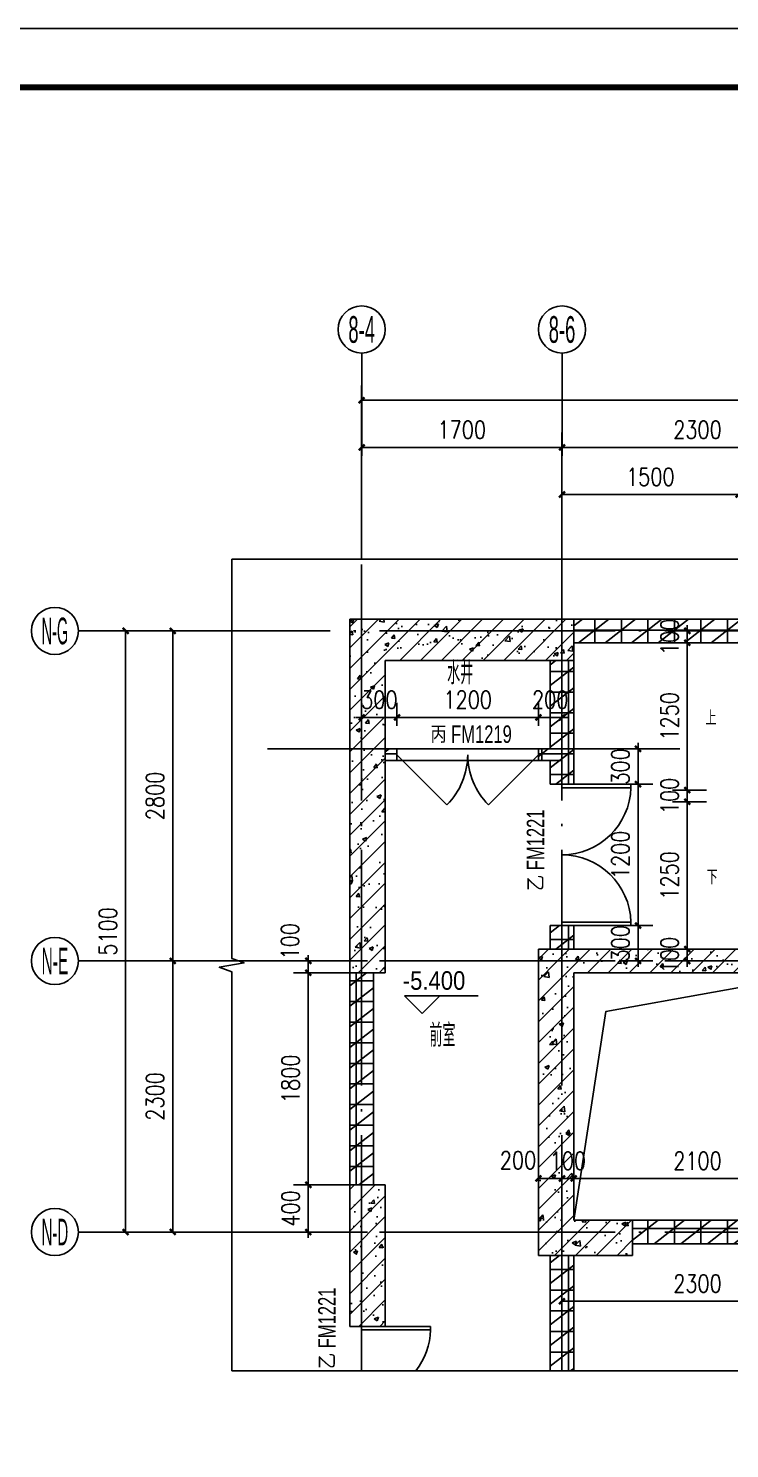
# Model space of a CAD drawing. Extents: x 718358 to 1668613, y -348838 to -159582.
# Drawn here: x 767818 to 773769, y -245643 to -233594 of the extents above; entities that cross this region are included whole.
import ezdxf
from ezdxf.enums import TextEntityAlignment as Align

# ---------------------------------------------------------------- set-up
doc = ezdxf.new("R2010")
doc.units = 0
doc.header["$LTSCALE"] = 1000
doc.linetypes.add('DASH', pattern=[0.35, 0.25, -0.1])
doc.linetypes.add('DOTE', pattern=[2.42, 2, -0.2, 0.02, -0.2])
for name, color, linetype in [('停车位', 5, 'Continuous'), ('建-可见线', 7, 'Continuous'), ('建-图框', 4, 'Continuous'), ('建-墙体', 2, 'Continuous'), ('建-尺寸', 73, 'Continuous'), ('建-影线', 8, 'Continuous'), ('建-房间名', 7, 'Continuous'), ('建-柱子', 6, 'Continuous'), ('建-标高', 3, 'Continuous'), ('建-符号', 3, 'Continuous'), ('建-符号说明', 7, 'Continuous'), ('建-轴标', 3, 'Continuous'), ('建-轴网', 14, 'DOTE'), ('建-门', 4, 'Continuous'), ('建-门窗-编号', 7, 'Continuous')]:
    doc.layers.add(name, color=color, linetype=linetype)
doc.styles.add('_TCH_AXIS', font='gt宽度调整.shx', dxfattribs={"bigfont": 'gt国标汉字.shx'})
doc.styles.add('_TCH_DIM', font='gt单线西文.shx', dxfattribs={"width": 0.8, "bigfont": 'gt单线中文.shx'})
doc.styles.add('_TCH_WINDOW', font='gt单线西文.shx', dxfattribs={"height": 3.5, "bigfont": 'gt单线中文.shx'})
doc.styles.add('DIM_FONT', font='SIMPLEX.shx', dxfattribs={"width": 0.8, "bigfont": 'GBCBIG.shx'})
doc.dimstyles.new('DIMN50', dxfattribs={"dimscale": 0.5, "dimtxt": 300, "dimasz": 100, "dimexe": 250, "dimexo": 300, "dimgap": 150, "dimtad": 1, "dimdec": 0, "dimzin": 0, "dimdsep": 46, "dimtxsty": 'DIM_FONT', "dimblk": 'ARCHTICK', "dimcen": 0.09, "dimdle": 1, "dimclrt": 7, "dimazin": 2, "dimtfac": 1, "dimtdec": 0, "dimtix": 1, "dimtmove": 2, "dimatfit": 3, "dimldrblk": 'ARCHTICK', "dimfxl": 1, "dimtolj": 1, "dimtzin": 0, "dimarcsym": 0})
pattern_1 = [(0, (0, 0), (0, 175), []), (37.875, (200, 0), (-84.807639, 109.038328), []), (90, (200, 0), (-225, 1e-14), [])]
pattern_2 = [(45, (0, 0), (-88.388348, 88.388348), []), (50, (0, 0), (358.63009, -31.37607), [37.5, -412.5]), (355, (0, 0), (-69.37567, 376.09607), [30, -330]), (100.4514, (29.9, -2.6), (289.25469, 344.71977), [31.8701, -350.57106]), (46.1842, (0, 100), (533.62052, -82.7595), [56.25, -618.75]), (96.6356, (44.47, 93.1), (467.33135, 487.05894), [47.80514, -525.8565]), (351.1842, (0, 100), (467.33097, 487.0593), [45, -495]), (21, (50, 75), (298.45353, -201.30945), [37.5, -412.5]), (326, (50, 75), (121.65767, 362.57502), [30, -330]), (71.4514, (74.87, 58.22), (420.11131, 161.26525), [31.8701, -350.57106]), (37.5, (0, 0), (6.079928, 166.446927), [0, -326, 0, -335, 0, -331.25]), (7.5, (0, 0), (131.53477, 197.205856), [0, -191, 0, -318.5, 0, -126.25]), (327.5, (-111.5, 0), (266.911218, -11.277436), [0, -125, 0, -390, 0, -517.5]), (317.5, (-161.5, 0), (291.593085, 50.05249), [0, -162.5, 0, -259, 0, -367.5])]

# ---------------------------------------------------------------- blocks, each defined once
blk = doc.blocks.new('_ArchTick')
at = {"color": 0, "linetype": 'ByBlock', "const_width": 0.4}
blk.add_lwpolyline([(-0.5, -0.5), (0.5, 0.5)], dxfattribs=at)
blk = doc.blocks.new('*D3006')
at = {"layer": 'Defpoints', "color": 0, "transparency": 16777216}
for p in [(770946, -239440), (770646, -239661), (770946, -239661)]:
    blk.add_point(p, dxfattribs=at)
at = {"layer": '建-尺寸', "color": 0, "lineweight": -2, "transparency": 16777216}
for p, q in [((770646, -239511), (770646, -239315)), ((770946, -239511), (770946, -239315)), ((770646, -239440), (770596, -239440)), ((770646, -239440), (770946, -239440)), ((770946, -239440), (770996, -239440))]:
    blk.add_line(p, q, dxfattribs=at)
at = {"layer": '建-尺寸', "color": 0, "lineweight": -2, "transparency": 16777216, "xscale": 50, "yscale": 50, "zscale": 50}
blk.add_blockref('_ArchTick', (770646, -239440), dxfattribs=at)
at = {"layer": '建-尺寸', "color": 0, "lineweight": -2, "transparency": 16777216, "xscale": 50, "yscale": 50, "zscale": 50, "rotation": 180}
blk.add_blockref('_ArchTick', (770946, -239440), dxfattribs=at)
at = {"layer": '建-尺寸', "color": 7, "transparency": 16777216, "insert": (770796, -239290), "char_height": 150, "attachment_point": 5, "style": 'DIM_FONT'}
blk.add_mtext('\\A1;300', dxfattribs=at)
blk = doc.blocks.new('*D3007')
at = {"layer": 'Defpoints', "color": 0, "transparency": 16777216}
for p in [(772146, -239440), (770946, -239661), (772146, -239661)]:
    blk.add_point(p, dxfattribs=at)
at = {"layer": '建-尺寸', "color": 0, "lineweight": -2, "transparency": 16777216}
for p, q in [((770946, -239511), (770946, -239315)), ((772146, -239511), (772146, -239315)), ((770945, -239440), (772146, -239440))]:
    blk.add_line(p, q, dxfattribs=at)
at = {"layer": '建-尺寸', "color": 0, "lineweight": -2, "transparency": 16777216, "xscale": 50, "yscale": 50, "zscale": 50, "rotation": 180}
blk.add_blockref('_ArchTick', (770946, -239440), dxfattribs=at)
at = {"layer": '建-尺寸', "color": 0, "lineweight": -2, "transparency": 16777216, "xscale": 50, "yscale": 50, "zscale": 50}
blk.add_blockref('_ArchTick', (772146, -239440), dxfattribs=at)
at = {"layer": '建-尺寸', "color": 7, "transparency": 16777216, "insert": (771546, -239290), "char_height": 150, "attachment_point": 5, "style": 'DIM_FONT'}
blk.add_mtext('\\A1;1200', dxfattribs=at)
blk = doc.blocks.new('*D3008')
at = {"layer": 'Defpoints', "color": 0, "transparency": 16777216}
for p in [(772346, -239440), (772146, -239661), (772346, -239661)]:
    blk.add_point(p, dxfattribs=at)
at = {"layer": '建-尺寸', "color": 0, "lineweight": -2, "transparency": 16777216}
for p, q in [((772146, -239511), (772146, -239315)), ((772346, -239511), (772346, -239315)), ((772146, -239440), (772096, -239440)), ((772146, -239440), (772346, -239440)), ((772346, -239440), (772396, -239440))]:
    blk.add_line(p, q, dxfattribs=at)
at = {"layer": '建-尺寸', "color": 0, "lineweight": -2, "transparency": 16777216, "xscale": 50, "yscale": 50, "zscale": 50}
blk.add_blockref('_ArchTick', (772146, -239440), dxfattribs=at)
at = {"layer": '建-尺寸', "color": 0, "lineweight": -2, "transparency": 16777216, "xscale": 50, "yscale": 50, "zscale": 50, "rotation": 180}
blk.add_blockref('_ArchTick', (772346, -239440), dxfattribs=at)
at = {"layer": '建-尺寸', "color": 7, "transparency": 16777216, "insert": (772246, -239290), "char_height": 150, "attachment_point": 5, "style": 'DIM_FONT'}
blk.add_mtext('\\A1;200', dxfattribs=at)
blk = doc.blocks.new('*D3009')
at = {"layer": 'Defpoints', "color": 0, "transparency": 16777216}
for p in [(773409, -238706), (773723, -238706), (773723, -238806)]:
    blk.add_point(p, dxfattribs=at)
at = {"layer": '建-尺寸', "color": 0, "lineweight": -2, "transparency": 16777216}
for p, q in [((773409, -238706), (773409, -238656)), ((773573, -238706), (773284, -238706)), ((773573, -238806), (773284, -238806)), ((773409, -238806), (773409, -238706)), ((773409, -238806), (773409, -238856))]:
    blk.add_line(p, q, dxfattribs=at)
at = {"layer": '建-尺寸', "color": 0, "lineweight": -2, "transparency": 16777216, "xscale": 50, "yscale": 50, "zscale": 50}
for p, rotation in [((773409, -238706), 270), ((773409, -238806), 90)]:
    blk.add_blockref('_ArchTick', p, dxfattribs=dict(at, rotation=rotation))
at = {"layer": '建-尺寸', "color": 7, "transparency": 16777216, "insert": (773259, -238756), "char_height": 150, "attachment_point": 5, "rotation": 90, "style": 'DIM_FONT'}
blk.add_mtext('\\A1;100', dxfattribs=at)
blk = doc.blocks.new('*D3010')
at = {"layer": 'Defpoints', "color": 0, "transparency": 16777216}
for p in [(773409, -238806), (773723, -238806), (773723, -240056)]:
    blk.add_point(p, dxfattribs=at)
at = {"layer": '建-尺寸', "color": 0, "lineweight": -2, "transparency": 16777216}
for p, q in [((773573, -238806), (773284, -238806)), ((773409, -240057), (773409, -238806)), ((773573, -240056), (773284, -240056))]:
    blk.add_line(p, q, dxfattribs=at)
at = {"layer": '建-尺寸', "color": 0, "lineweight": -2, "transparency": 16777216, "xscale": 50, "yscale": 50, "zscale": 50}
for p, rotation in [((773409, -238806), 90), ((773409, -240056), 270)]:
    blk.add_blockref('_ArchTick', p, dxfattribs=dict(at, rotation=rotation))
at = {"layer": '建-尺寸', "color": 7, "transparency": 16777216, "insert": (773259, -239431), "char_height": 150, "attachment_point": 5, "rotation": 90, "style": 'DIM_FONT'}
blk.add_mtext('\\A1;1250', dxfattribs=at)
blk = doc.blocks.new('*D3011')
at = {"layer": 'Defpoints', "color": 0, "transparency": 16777216}
for p in [(773409, -240056), (773723, -240056), (773723, -240156)]:
    blk.add_point(p, dxfattribs=at)
at = {"layer": '建-尺寸', "color": 0, "lineweight": -2, "transparency": 16777216}
for p, q in [((773409, -240056), (773409, -240006)), ((773573, -240056), (773284, -240056)), ((773409, -240156), (773409, -240056)), ((773573, -240156), (773284, -240156)), ((773409, -240156), (773409, -240206))]:
    blk.add_line(p, q, dxfattribs=at)
at = {"layer": '建-尺寸', "color": 0, "lineweight": -2, "transparency": 16777216, "xscale": 50, "yscale": 50, "zscale": 50}
for p, rotation in [((773409, -240056), 270), ((773409, -240156), 90)]:
    blk.add_blockref('_ArchTick', p, dxfattribs=dict(at, rotation=rotation))
at = {"layer": '建-尺寸', "color": 7, "transparency": 16777216, "insert": (773259, -240106), "char_height": 150, "attachment_point": 5, "rotation": 90, "style": 'DIM_FONT'}
blk.add_mtext('\\A1;100', dxfattribs=at)
blk = doc.blocks.new('*D3012')
at = {"layer": 'Defpoints', "color": 0, "transparency": 16777216}
for p in [(773409, -240156), (773723, -240156), (773723, -241406)]:
    blk.add_point(p, dxfattribs=at)
at = {"layer": '建-尺寸', "color": 0, "lineweight": -2, "transparency": 16777216}
for p, q in [((773573, -240156), (773284, -240156)), ((773409, -241407), (773409, -240156)), ((773573, -241406), (773284, -241406))]:
    blk.add_line(p, q, dxfattribs=at)
at = {"layer": '建-尺寸', "color": 0, "lineweight": -2, "transparency": 16777216, "xscale": 50, "yscale": 50, "zscale": 50}
for p, rotation in [((773409, -240156), 90), ((773409, -241406), 270)]:
    blk.add_blockref('_ArchTick', p, dxfattribs=dict(at, rotation=rotation))
at = {"layer": '建-尺寸', "color": 7, "transparency": 16777216, "insert": (773259, -240781), "char_height": 150, "attachment_point": 5, "rotation": 90, "style": 'DIM_FONT'}
blk.add_mtext('\\A1;1250', dxfattribs=at)
blk = doc.blocks.new('*D3013')
at = {"layer": 'Defpoints', "color": 0, "transparency": 16777216}
for p in [(773409, -241406), (773723, -241406), (773723, -241506)]:
    blk.add_point(p, dxfattribs=at)
at = {"layer": '建-尺寸', "color": 0, "lineweight": -2, "transparency": 16777216}
for p, q in [((773573, -241406), (773284, -241406)), ((773409, -241406), (773409, -241356)), ((773409, -241506), (773409, -241406)), ((773573, -241506), (773284, -241506)), ((773409, -241506), (773409, -241556))]:
    blk.add_line(p, q, dxfattribs=at)
at = {"layer": '建-尺寸', "color": 0, "lineweight": -2, "transparency": 16777216, "xscale": 50, "yscale": 50, "zscale": 50}
for p, rotation in [((773409, -241406), 270), ((773409, -241506), 90)]:
    blk.add_blockref('_ArchTick', p, dxfattribs=dict(at, rotation=rotation))
at = {"layer": '建-尺寸', "color": 7, "transparency": 16777216, "insert": (773259, -241456), "char_height": 150, "attachment_point": 5, "rotation": 90, "style": 'DIM_FONT'}
blk.add_mtext('\\A1;100', dxfattribs=at)
blk = doc.blocks.new('*D3014')
at = {"layer": 'Defpoints', "color": 0, "transparency": 16777216}
for p in [(772683, -241206), (772992, -241206), (772683, -241506)]:
    blk.add_point(p, dxfattribs=at)
at = {"layer": '建-尺寸', "color": 0, "lineweight": -2, "transparency": 16777216}
for p, q in [((772833, -241206), (773117, -241206)), ((772992, -241206), (772992, -241156)), ((772992, -241506), (772992, -241206)), ((772833, -241506), (773117, -241506)), ((772992, -241506), (772992, -241556))]:
    blk.add_line(p, q, dxfattribs=at)
at = {"layer": '建-尺寸', "color": 0, "lineweight": -2, "transparency": 16777216, "xscale": 50, "yscale": 50, "zscale": 50}
for p, rotation in [((772992, -241206), 270), ((772992, -241506), 90)]:
    blk.add_blockref('_ArchTick', p, dxfattribs=dict(at, rotation=rotation))
at = {"layer": '建-尺寸', "color": 7, "transparency": 16777216, "insert": (772842, -241356), "char_height": 150, "attachment_point": 5, "rotation": 90, "style": 'DIM_FONT'}
blk.add_mtext('\\A1;300', dxfattribs=at)
blk = doc.blocks.new('*D3015')
at = {"layer": 'Defpoints', "color": 0, "transparency": 16777216}
for p in [(772683, -240006), (772992, -240006), (772683, -241206)]:
    blk.add_point(p, dxfattribs=at)
at = {"layer": '建-尺寸', "color": 0, "lineweight": -2, "transparency": 16777216}
for p, q in [((772833, -240006), (773117, -240006)), ((772992, -241207), (772992, -240006)), ((772833, -241206), (773117, -241206))]:
    blk.add_line(p, q, dxfattribs=at)
at = {"layer": '建-尺寸', "color": 0, "lineweight": -2, "transparency": 16777216, "xscale": 50, "yscale": 50, "zscale": 50}
for p, rotation in [((772992, -240006), 90), ((772992, -241206), 270)]:
    blk.add_blockref('_ArchTick', p, dxfattribs=dict(at, rotation=rotation))
at = {"layer": '建-尺寸', "color": 7, "transparency": 16777216, "insert": (772842, -240606), "char_height": 150, "attachment_point": 5, "rotation": 90, "style": 'DIM_FONT'}
blk.add_mtext('\\A1;1200', dxfattribs=at)
blk = doc.blocks.new('*D3016')
at = {"layer": 'Defpoints', "color": 0, "transparency": 16777216}
for p in [(772683, -239706), (772992, -239706), (772683, -240006)]:
    blk.add_point(p, dxfattribs=at)
at = {"layer": '建-尺寸', "color": 0, "lineweight": -2, "transparency": 16777216}
for p, q in [((772992, -239706), (772992, -239656)), ((772833, -239706), (773117, -239706)), ((772992, -240006), (772992, -239706)), ((772833, -240006), (773117, -240006)), ((772992, -240006), (772992, -240056))]:
    blk.add_line(p, q, dxfattribs=at)
at = {"layer": '建-尺寸', "color": 0, "lineweight": -2, "transparency": 16777216, "xscale": 50, "yscale": 50, "zscale": 50}
for p, rotation in [((772992, -239706), 270), ((772992, -240006), 90)]:
    blk.add_blockref('_ArchTick', p, dxfattribs=dict(at, rotation=rotation))
at = {"layer": '建-尺寸', "color": 7, "transparency": 16777216, "insert": (772842, -239856), "char_height": 150, "attachment_point": 5, "rotation": 90, "style": 'DIM_FONT'}
blk.add_mtext('\\A1;300', dxfattribs=at)
blk = doc.blocks.new('*D3032')
at = {"layer": 'Defpoints', "color": 0, "transparency": 16777216}
for p in [(772146, -243075), (772346, -243075), (772346, -243352)]:
    blk.add_point(p, dxfattribs=at)
at = {"layer": '建-尺寸', "color": 0, "lineweight": -2, "transparency": 16777216}
for p, q in [((772146, -243225), (772146, -243477)), ((772346, -243225), (772346, -243477)), ((772145, -243352), (772346, -243352))]:
    blk.add_line(p, q, dxfattribs=at)
at = {"layer": '建-尺寸', "color": 0, "lineweight": -2, "transparency": 16777216, "xscale": 50, "yscale": 50, "zscale": 50, "rotation": 180}
blk.add_blockref('_ArchTick', (772146, -243352), dxfattribs=at)
at = {"layer": '建-尺寸', "color": 0, "lineweight": -2, "transparency": 16777216, "xscale": 50, "yscale": 50, "zscale": 50}
blk.add_blockref('_ArchTick', (772346, -243352), dxfattribs=at)
at = {"layer": '建-尺寸', "color": 7, "transparency": 16777216, "insert": (771973, -243197), "char_height": 150, "attachment_point": 5, "style": 'DIM_FONT'}
blk.add_mtext('\\A1;200', dxfattribs=at)
blk = doc.blocks.new('*D3033')
at = {"layer": 'Defpoints', "color": 0, "transparency": 16777216}
for p in [(772346, -243075), (772446, -243075), (772446, -243352)]:
    blk.add_point(p, dxfattribs=at)
at = {"layer": '建-尺寸', "color": 0, "lineweight": -2, "transparency": 16777216}
for p, q in [((772346, -243225), (772346, -243477)), ((772446, -243225), (772446, -243477)), ((772346, -243352), (772296, -243352)), ((772346, -243352), (772446, -243352)), ((772446, -243352), (772496, -243352))]:
    blk.add_line(p, q, dxfattribs=at)
at = {"layer": '建-尺寸', "color": 0, "lineweight": -2, "transparency": 16777216, "xscale": 50, "yscale": 50, "zscale": 50}
blk.add_blockref('_ArchTick', (772346, -243352), dxfattribs=at)
at = {"layer": '建-尺寸', "color": 0, "lineweight": -2, "transparency": 16777216, "xscale": 50, "yscale": 50, "zscale": 50, "rotation": 180}
blk.add_blockref('_ArchTick', (772446, -243352), dxfattribs=at)
at = {"layer": '建-尺寸', "color": 7, "transparency": 16777216, "insert": (772396, -243202), "char_height": 150, "attachment_point": 5, "style": 'DIM_FONT'}
blk.add_mtext('\\A1;100', dxfattribs=at)
blk = doc.blocks.new('*D3034')
at = {"layer": 'Defpoints', "color": 0, "transparency": 16777216}
for p in [(772446, -243075), (774546, -243075), (774546, -243352)]:
    blk.add_point(p, dxfattribs=at)
at = {"layer": '建-尺寸', "color": 0, "lineweight": -2, "transparency": 16777216}
for p, q in [((772446, -243225), (772446, -243477)), ((774546, -243225), (774546, -243477)), ((772445, -243352), (774546, -243352))]:
    blk.add_line(p, q, dxfattribs=at)
at = {"layer": '建-尺寸', "color": 0, "lineweight": -2, "transparency": 16777216, "xscale": 50, "yscale": 50, "zscale": 50, "rotation": 180}
blk.add_blockref('_ArchTick', (772446, -243352), dxfattribs=at)
at = {"layer": '建-尺寸', "color": 0, "lineweight": -2, "transparency": 16777216, "xscale": 50, "yscale": 50, "zscale": 50}
blk.add_blockref('_ArchTick', (774546, -243352), dxfattribs=at)
at = {"layer": '建-尺寸', "color": 7, "transparency": 16777216, "insert": (773496, -243202), "char_height": 150, "attachment_point": 5, "style": 'DIM_FONT'}
blk.add_mtext('\\A1;2100', dxfattribs=at)
blk = doc.blocks.new('*D3045')
at = {"layer": 'Defpoints', "color": 0, "transparency": 16777216}
for p in [(772346, -243981), (774646, -243981), (774646, -244394)]:
    blk.add_point(p, dxfattribs=at)
at = {"layer": '建-尺寸', "color": 0, "lineweight": -2, "transparency": 16777216}
for p, q in [((772346, -244131), (772346, -244519)), ((774646, -244131), (774646, -244519)), ((772345, -244394), (774646, -244394))]:
    blk.add_line(p, q, dxfattribs=at)
at = {"layer": '建-尺寸', "color": 0, "lineweight": -2, "transparency": 16777216, "xscale": 50, "yscale": 50, "zscale": 50, "rotation": 180}
blk.add_blockref('_ArchTick', (772346, -244394), dxfattribs=at)
at = {"layer": '建-尺寸', "color": 0, "lineweight": -2, "transparency": 16777216, "xscale": 50, "yscale": 50, "zscale": 50}
blk.add_blockref('_ArchTick', (774646, -244394), dxfattribs=at)
at = {"layer": '建-尺寸', "color": 7, "transparency": 16777216, "insert": (773496, -244244), "char_height": 150, "attachment_point": 5, "style": 'DIM_FONT'}
blk.add_mtext('\\A1;2300', dxfattribs=at)
blk = doc.blocks.new('*D3046')
at = {"layer": 'Defpoints', "color": 0, "transparency": 16777216}
for p in [(770193, -243406), (770846, -243406), (770846, -243806)]:
    blk.add_point(p, dxfattribs=at)
at = {"layer": '建-尺寸', "color": 0, "lineweight": -2, "transparency": 16777216}
for p, q in [((770193, -243406), (770193, -243356)), ((770696, -243406), (770068, -243406)), ((770193, -243806), (770193, -243406)), ((770696, -243806), (770068, -243806)), ((770193, -243806), (770193, -243856))]:
    blk.add_line(p, q, dxfattribs=at)
at = {"layer": '建-尺寸', "color": 0, "lineweight": -2, "transparency": 16777216, "xscale": 50, "yscale": 50, "zscale": 50}
for p, rotation in [((770193, -243406), 270), ((770193, -243806), 90)]:
    blk.add_blockref('_ArchTick', p, dxfattribs=dict(at, rotation=rotation))
at = {"layer": '建-尺寸', "color": 7, "transparency": 16777216, "insert": (770043, -243606), "char_height": 150, "attachment_point": 5, "rotation": 90, "style": 'DIM_FONT'}
blk.add_mtext('\\A1;400', dxfattribs=at)
blk = doc.blocks.new('*D3047')
at = {"layer": 'Defpoints', "color": 0, "transparency": 16777216}
for p in [(770193, -241606), (770846, -241606), (770846, -243406)]:
    blk.add_point(p, dxfattribs=at)
at = {"layer": '建-尺寸', "color": 0, "lineweight": -2, "transparency": 16777216}
for p, q in [((770696, -241606), (770068, -241606)), ((770193, -243407), (770193, -241606)), ((770696, -243406), (770068, -243406))]:
    blk.add_line(p, q, dxfattribs=at)
at = {"layer": '建-尺寸', "color": 0, "lineweight": -2, "transparency": 16777216, "xscale": 50, "yscale": 50, "zscale": 50}
for p, rotation in [((770193, -241606), 90), ((770193, -243406), 270)]:
    blk.add_blockref('_ArchTick', p, dxfattribs=dict(at, rotation=rotation))
at = {"layer": '建-尺寸', "color": 7, "transparency": 16777216, "insert": (770043, -242506), "char_height": 150, "attachment_point": 5, "rotation": 90, "style": 'DIM_FONT'}
blk.add_mtext('\\A1;1800', dxfattribs=at)
blk = doc.blocks.new('*D3048')
at = {"layer": 'Defpoints', "color": 0, "transparency": 16777216}
for p in [(770193, -241506), (770846, -241506), (770846, -241606)]:
    blk.add_point(p, dxfattribs=at)
at = {"layer": '建-尺寸', "color": 0, "lineweight": -2, "transparency": 16777216}
for p, q in [((770193, -241506), (770193, -241456)), ((770696, -241506), (770068, -241506)), ((770193, -241606), (770193, -241506)), ((770696, -241606), (770068, -241606)), ((770193, -241606), (770193, -241656))]:
    blk.add_line(p, q, dxfattribs=at)
at = {"layer": '建-尺寸', "color": 0, "lineweight": -2, "transparency": 16777216, "xscale": 50, "yscale": 50, "zscale": 50}
for p, rotation in [((770193, -241506), 270), ((770193, -241606), 90)]:
    blk.add_blockref('_ArchTick', p, dxfattribs=dict(at, rotation=rotation))
at = {"layer": '建-尺寸', "color": 7, "transparency": 16777216, "insert": (770038, -241340), "char_height": 150, "attachment_point": 5, "rotation": 90, "style": 'DIM_FONT'}
blk.add_mtext('\\A1;100', dxfattribs=at)
blk = doc.blocks.new('*D3256')
at = {"layer": 'Defpoints', "color": 0, "transparency": 16777216}
for p in [(769043, -241506), (769543, -241506), (769543, -243806)]:
    blk.add_point(p, dxfattribs=at)
at = {"layer": '建-尺寸', "color": 0, "lineweight": -2, "transparency": 16777216}
for p, q in [((769393, -241506), (768918, -241506)), ((769043, -243807), (769043, -241506)), ((769393, -243806), (768918, -243806))]:
    blk.add_line(p, q, dxfattribs=at)
at = {"layer": '建-尺寸', "color": 0, "lineweight": -2, "transparency": 16777216, "xscale": 50, "yscale": 50, "zscale": 50}
for p, rotation in [((769043, -241506), 90), ((769043, -243806), 270)]:
    blk.add_blockref('_ArchTick', p, dxfattribs=dict(at, rotation=rotation))
at = {"layer": '建-尺寸', "color": 7, "transparency": 16777216, "insert": (768893, -242656), "char_height": 150, "attachment_point": 5, "rotation": 90, "style": 'DIM_FONT'}
blk.add_mtext('\\A1;2300', dxfattribs=at)
blk = doc.blocks.new('*D3257')
at = {"layer": 'Defpoints', "color": 0, "transparency": 16777216}
for p in [(769043, -238706), (769543, -238706), (769543, -241506)]:
    blk.add_point(p, dxfattribs=at)
at = {"layer": '建-尺寸', "color": 0, "lineweight": -2, "transparency": 16777216}
for p, q in [((769393, -238706), (768918, -238706)), ((769043, -241507), (769043, -238706)), ((769393, -241506), (768918, -241506))]:
    blk.add_line(p, q, dxfattribs=at)
at = {"layer": '建-尺寸', "color": 0, "lineweight": -2, "transparency": 16777216, "xscale": 50, "yscale": 50, "zscale": 50}
for p, rotation in [((769043, -238706), 90), ((769043, -241506), 270)]:
    blk.add_blockref('_ArchTick', p, dxfattribs=dict(at, rotation=rotation))
at = {"layer": '建-尺寸', "color": 7, "transparency": 16777216, "insert": (768893, -240106), "char_height": 150, "attachment_point": 5, "rotation": 90, "style": 'DIM_FONT'}
blk.add_mtext('\\A1;2800', dxfattribs=at)
blk = doc.blocks.new('*D3258')
at = {"layer": 'Defpoints', "color": 0, "transparency": 16777216}
for p in [(768643, -238706), (769243, -238706), (769243, -243806)]:
    blk.add_point(p, dxfattribs=at)
at = {"layer": '建-尺寸', "color": 0, "lineweight": -2, "transparency": 16777216}
for p, q in [((769093, -238706), (768518, -238706)), ((768643, -243807), (768643, -238706)), ((769093, -243806), (768518, -243806))]:
    blk.add_line(p, q, dxfattribs=at)
at = {"layer": '建-尺寸', "color": 0, "lineweight": -2, "transparency": 16777216, "xscale": 50, "yscale": 50, "zscale": 50}
for p, rotation in [((768643, -238706), 90), ((768643, -243806), 270)]:
    blk.add_blockref('_ArchTick', p, dxfattribs=dict(at, rotation=rotation))
at = {"layer": '建-尺寸', "color": 7, "transparency": 16777216, "insert": (768493, -241256), "char_height": 150, "attachment_point": 5, "rotation": 90, "style": 'DIM_FONT'}
blk.add_mtext('\\A1;5100', dxfattribs=at)
blk = doc.blocks.new('*D3259')
at = {"layer": 'Defpoints', "color": 0, "transparency": 16777216}
for p in [(781546, -236749), (770646, -237920), (781546, -237920)]:
    blk.add_point(p, dxfattribs=at)
at = {"layer": '建-尺寸', "color": 0, "lineweight": -2, "transparency": 16777216}
for p, q in [((770646, -237770), (770646, -236624)), ((781546, -237770), (781546, -236624)), ((770645, -236749), (781547, -236749))]:
    blk.add_line(p, q, dxfattribs=at)
at = {"layer": '建-尺寸', "color": 0, "lineweight": -2, "transparency": 16777216, "xscale": 50, "yscale": 50, "zscale": 50, "rotation": 180}
blk.add_blockref('_ArchTick', (770646, -236749), dxfattribs=at)
at = {"layer": '建-尺寸', "color": 0, "lineweight": -2, "transparency": 16777216, "xscale": 50, "yscale": 50, "zscale": 50}
blk.add_blockref('_ArchTick', (781546, -236749), dxfattribs=at)
at = {"layer": '建-尺寸', "color": 7, "transparency": 16777216, "insert": (776096, -236599), "char_height": 150, "attachment_point": 5, "style": 'DIM_FONT'}
blk.add_mtext('\\A1;10900', dxfattribs=at)
blk = doc.blocks.new('*D3264')
at = {"layer": 'Defpoints', "color": 0, "transparency": 16777216}
for p in [(773846, -237549), (772346, -238099), (773846, -238099)]:
    blk.add_point(p, dxfattribs=at)
at = {"layer": '建-尺寸', "color": 0, "lineweight": -2, "transparency": 16777216}
for p, q in [((772346, -237949), (772346, -237424)), ((773846, -237949), (773846, -237424)), ((772345, -237549), (773846, -237549))]:
    blk.add_line(p, q, dxfattribs=at)
at = {"layer": '建-尺寸', "color": 0, "lineweight": -2, "transparency": 16777216, "xscale": 50, "yscale": 50, "zscale": 50, "rotation": 180}
blk.add_blockref('_ArchTick', (772346, -237549), dxfattribs=at)
at = {"layer": '建-尺寸', "color": 0, "lineweight": -2, "transparency": 16777216, "xscale": 50, "yscale": 50, "zscale": 50}
blk.add_blockref('_ArchTick', (773846, -237549), dxfattribs=at)
at = {"layer": '建-尺寸', "color": 7, "transparency": 16777216, "insert": (773096, -237399), "char_height": 150, "attachment_point": 5, "style": 'DIM_FONT'}
blk.add_mtext('\\A1;1500', dxfattribs=at)
blk = doc.blocks.new('*D3268')
at = {"layer": 'Defpoints', "color": 0, "transparency": 16777216}
for p in [(774646, -237149), (772346, -238099), (774646, -238099)]:
    blk.add_point(p, dxfattribs=at)
at = {"layer": '建-尺寸', "color": 0, "lineweight": -2, "transparency": 16777216}
for p, q in [((772346, -237949), (772346, -237024)), ((774646, -237949), (774646, -237024)), ((772345, -237149), (774647, -237149))]:
    blk.add_line(p, q, dxfattribs=at)
at = {"layer": '建-尺寸', "color": 0, "lineweight": -2, "transparency": 16777216, "xscale": 50, "yscale": 50, "zscale": 50, "rotation": 180}
blk.add_blockref('_ArchTick', (772346, -237149), dxfattribs=at)
at = {"layer": '建-尺寸', "color": 0, "lineweight": -2, "transparency": 16777216, "xscale": 50, "yscale": 50, "zscale": 50}
blk.add_blockref('_ArchTick', (774646, -237149), dxfattribs=at)
at = {"layer": '建-尺寸', "color": 7, "transparency": 16777216, "insert": (773496, -236999), "char_height": 150, "attachment_point": 5, "style": 'DIM_FONT'}
blk.add_mtext('\\A1;2300', dxfattribs=at)
blk = doc.blocks.new('*D3269')
at = {"layer": 'Defpoints', "color": 0, "transparency": 16777216}
for p in [(772346, -237149), (770646, -238099), (772346, -238099)]:
    blk.add_point(p, dxfattribs=at)
at = {"layer": '建-尺寸', "color": 0, "lineweight": -2, "transparency": 16777216}
for p, q in [((770646, -237949), (770646, -237024)), ((772346, -237949), (772346, -237024)), ((770645, -237149), (772346, -237149))]:
    blk.add_line(p, q, dxfattribs=at)
at = {"layer": '建-尺寸', "color": 0, "lineweight": -2, "transparency": 16777216, "xscale": 50, "yscale": 50, "zscale": 50, "rotation": 180}
blk.add_blockref('_ArchTick', (770646, -237149), dxfattribs=at)
at = {"layer": '建-尺寸', "color": 0, "lineweight": -2, "transparency": 16777216, "xscale": 50, "yscale": 50, "zscale": 50}
blk.add_blockref('_ArchTick', (772346, -237149), dxfattribs=at)
at = {"layer": '建-尺寸', "color": 7, "transparency": 16777216, "insert": (771496, -236999), "char_height": 150, "attachment_point": 5, "style": 'DIM_FONT'}
blk.add_mtext('\\A1;1700', dxfattribs=at)

msp = doc.modelspace()

# ---------------------------------------------------------------- hatches: boundary and pattern name
at = {"layer": '建-影线'}
h = msp.add_hatch(dxfattribs=at)
h.set_pattern_fill('钢筋混凝土', color=256, scale=50, style=0)
h.set_pattern_definition(pattern_2)
h.paths.add_polyline_path([(772445.9, -238606.3), (770545.9, -238606.3), (770545.9, -241606.3), (770845.9, -241606.3), (770845.9, -238956.3), (772445.9, -238956.3)])
h = msp.add_hatch(dxfattribs=at)
h.set_pattern_fill('空心砖', color=256, scale=50, style=0)
h.set_pattern_definition(pattern_1)
h.paths.add_polyline_path([(772445.9, -238606.3), (772445.9, -238806.3), (779145.9, -238806.3), (779145.9, -238606.3)])
h = msp.add_hatch(dxfattribs=at)
h.set_pattern_fill('空心砖', color=256, scale=50, style=0)
h.set_pattern_definition(pattern_1)
h.paths.add_polyline_path([(772445.9, -238956.3), (772245.9, -238956.3), (772245.9, -239706.5), (772345.9, -239739.9), (772445.9, -239706.5)])
h = msp.add_hatch(dxfattribs=at)
h.set_pattern_fill('空心砖', color=256, scale=50, style=0)
h.set_pattern_definition(pattern_1)
h.paths.add_polyline_path([(770845.9, -239806.5), (770945.9, -239806.5), (770945.9, -239706.5), (770845.9, -239706.5)])
h = msp.add_hatch(dxfattribs=at)
h.set_pattern_fill('空心砖', color=256, scale=50, style=0)
h.set_pattern_definition(pattern_1)
h.paths.add_polyline_path([(772245.9, -239706.5), (772145.9, -239706.5), (772145.9, -239806.5), (772345.9, -239806.5), (772345.9, -239739.9)])
h = msp.add_hatch(dxfattribs=at)
h.set_pattern_fill('空心砖', color=256, scale=50, style=0)
h.set_pattern_definition(pattern_1)
h.paths.add_polyline_path([(772245.9, -239806.5), (772245.9, -240006.3), (772445.9, -240006.3), (772445.9, -239706.5), (772320.9, -239756.5)])
h = msp.add_hatch(dxfattribs=at)
h.set_pattern_fill('空心砖', color=256, scale=50, style=0)
h.set_pattern_definition(pattern_1)
h.paths.add_polyline_path([(772445.9, -241406.5), (772445.9, -241206.3), (772245.9, -241206.3), (772245.9, -241406.5)])
h = msp.add_hatch(dxfattribs=at)
h.set_pattern_fill('钢筋混凝土', color=256, scale=50, style=0)
h.set_pattern_definition(pattern_2)
h.paths.add_polyline_path([(772145.9, -244006.5), (772445.9, -243706.5), (772445.9, -241606.5), (772145.9, -241406.5)])
h = msp.add_hatch(dxfattribs=at)
h.set_pattern_fill('钢筋混凝土', color=256, scale=50, style=0)
h.set_pattern_definition(pattern_2)
h.paths.add_polyline_path([(772145.9, -241406.5), (772445.9, -241606.5), (774545.9, -241606.5), (774646, -241539.9), (774646.2, -241406.5)])
h = msp.add_hatch(dxfattribs=at)
h.set_pattern_fill('空心砖', color=256, scale=50, style=0)
h.set_pattern_definition(pattern_1)
h.paths.add_polyline_path([(770745.9, -241606.3), (770545.9, -241606.3), (770545.9, -243406.3), (770745.9, -243406.3)])
h = msp.add_hatch(dxfattribs=at)
h.set_pattern_fill('钢筋混凝土', color=256, scale=50, style=0)
h.set_pattern_definition(pattern_2)
h.paths.add_polyline_path([(770845.9, -243406.3), (770545.9, -243406.3), (770545.9, -244606.3), (770845.9, -244606.3)])
h = msp.add_hatch(dxfattribs=at)
h.set_pattern_fill('钢筋混凝土', color=256, scale=50, style=0)
h.set_pattern_definition(pattern_2)
h.paths.add_polyline_path([(772945.9, -243706.5), (772445.9, -243706.5), (772145.9, -244006.5), (772945.9, -244006.5)])
h = msp.add_hatch(dxfattribs=at)
h.set_pattern_fill('空心砖', color=256, scale=50, style=0)
h.set_pattern_definition(pattern_1)
h.paths.add_polyline_path([(774045.9, -243906.5), (774045.9, -243706.5), (772945.9, -243706.5), (772945.9, -243906.5)])
h = msp.add_hatch(dxfattribs=at)
h.set_pattern_fill('空心砖', color=256, scale=50, style=0)
h.set_pattern_definition(pattern_1)
h.paths.add_polyline_path([(772445.9, -244983.7), (772445.9, -244006.5), (772245.9, -244006.5), (772245.9, -244983.7)])

# ---------------------------------------------------------------- linework, layer by layer
at = {"layer": '停车位', "linetype": 'DASH'}
msp.add_lwpolyline([(772345.6, -238506.3), (772345.6, -238098.8)], dxfattribs=at)
at = {"layer": '建-可见线'}
msp.add_lwpolyline([(769543, -241506.3), (770545.9, -241506.3)], dxfattribs=at)
at = {"layer": '建-图框'}
msp.add_lwpolyline([(749908.1, -263294.4), (802458.1, -263294.4), (802458.1, -233594.4), (749908.1, -233594.4)], close=True, dxfattribs=at)
at = {"layer": '建-图框', "const_width": 50}
msp.add_lwpolyline([(751158.1, -262794.4), (801958.1, -262794.4), (801958.1, -234094.4), (751158.1, -234094.4)], close=True, dxfattribs=at)
at = {"layer": '建-墙体'}
for p, q in [((772445.9, -238606.3), (779145.9, -238606.3)), ((772445.9, -238806.3), (779145.9, -238806.3)), ((772245.9, -238956.3), (772245.9, -239706.5)), ((772445.9, -238956.3), (772445.9, -239706.5)), ((770945.9, -239706.5), (770845.9, -239706.5)), ((770945.9, -239806.5), (770945.9, -239706.5)), ((772245.9, -239706.5), (772145.9, -239706.5)), ((772145.9, -239706.5), (772145.9, -239806.5)), ((772445.9, -240006.3), (772445.9, -239706.5)), ((770845.9, -239806.5), (770945.9, -239806.5)), ((772145.9, -239806.5), (772345.9, -239806.5)), ((772245.9, -239806.5), (772245.9, -240006.3)), ((772245.9, -240006.3), (772445.9, -240006.3)), ((772445.9, -241206.3), (772245.9, -241206.3)), ((772245.9, -241206.3), (772245.9, -241406.5)), ((772445.9, -241406.5), (772445.9, -241206.3)), ((772245.9, -241406.5), (772445.9, -241406.5)), ((770545.9, -241606.3), (770545.9, -243406.3)), ((770745.9, -241606.3), (770745.9, -243406.3)), ((774045.9, -243706.5), (772945.9, -243706.5)), ((774045.9, -243906.5), (772945.9, -243906.5)), ((772245.9, -244006.5), (772245.9, -244983.7)), ((772445.9, -244006.5), (772245.9, -244006.5)), ((772445.9, -244006.5), (772445.9, -244983.7))]:
    msp.add_line(p, q, dxfattribs=at)
at = {"layer": '建-影线'}
msp.add_lwpolyline([(772445.9, -243706.5), (772719.6, -241933.7), (774545.9, -241606.5)], dxfattribs=at)
at = {"layer": '建-柱子'}
for p, q in [((772445.9, -238606.3), (770545.9, -238606.3)), ((770545.9, -238606.3), (770545.9, -241606.3)), ((772445.9, -238956.3), (772445.9, -238606.3)), ((770845.9, -241606.3), (770845.9, -238956.3)), ((770845.9, -238956.3), (772445.9, -238956.3)), ((772145.9, -244006.5), (772145.9, -241406.5)), ((772145.9, -241406.5), (774646.2, -241406.5)), ((770545.9, -241606.3), (770845.9, -241606.3)), ((772445.9, -243706.5), (772445.9, -241606.5)), ((772445.9, -241606.5), (774545.9, -241606.5)), ((770845.9, -243406.3), (770545.9, -243406.3)), ((770545.9, -243406.3), (770545.9, -244606.3)), ((770845.9, -244606.3), (770845.9, -243406.3)), ((772945.9, -243706.5), (772445.9, -243706.5)), ((772945.9, -244006.5), (772945.9, -243706.5)), ((772945.9, -244006.5), (772145.9, -244006.5)), ((770545.9, -244606.3), (770845.9, -244606.3))]:
    msp.add_line(p, q, dxfattribs=at)
at = {"layer": '建-标高'}
for p, q in [((771160.8, -241953.3), (771010.8, -241803.3)), ((771010.8, -241803.3), (771634.1, -241803.3)), ((771160.8, -241953.3), (771310.8, -241803.3))]:
    msp.add_line(p, q, dxfattribs=at)
at = {"layer": '建-符号'}
for points in [[(782478.1, -238098.8), (776066.8, -238098.8), (776028.5, -238203.8), (775991.5, -237993.8), (775954.3, -238098.8), (769543, -238098.8)], [(769543, -238098.8), (769543, -241485), (769648, -241523.2), (769438, -241560.2), (769543, -241597.5), (769543, -244983.7)], [(769543, -244983.7), (775954.3, -244983.7), (775992.5, -244878.7), (776029.5, -245088.7), (776066.8, -244983.7), (782478.1, -244983.7)]]:
    msp.add_lwpolyline(points, dxfattribs=at)
for points in [[(773715.9, -239431.2, 0, 0, 0), (775515.9, -239431.2, 40, 0, 0), (775665.9, -239431.2, 0, 0, 0)], [(773715.9, -240781.2, 0, 0, 0), (775515.9, -240781.2, 40, 0, 0), (775665.9, -240781.2, 0, 0, 0)]]:
    msp.add_lwpolyline(points, format="xyseb", dxfattribs=at)
at = {"layer": '建-轴标'}
for p, q in [((770645.9, -238098.8), (770646.4, -236348.6)), ((772345.9, -238098.8), (772346.4, -236348.6)), ((769543, -238706.3), (768243, -238706.3)), ((769543, -241506.3), (768243, -241506.3)), ((769543, -243806.3), (768243, -243806.3))]:
    msp.add_line(p, q, dxfattribs=at)
for centre in [(770646.4, -236148.6), (772346.4, -236148.6), (768043, -238706.3), (768043, -241506.3), (768043, -243806.3)]:
    msp.add_circle(centre, 200, dxfattribs=at)
at = {"layer": '建-轴网'}
for p, q in [((770645.9, -244983.7), (770645.9, -238098.8)), ((772345.9, -244983.7), (772345.9, -238098.8)), ((782478.1, -238706.3), (769543, -238706.3)), ((773345.9, -239706.5), (769845.9, -239706.5)), ((782478.1, -241506.3), (769543, -241506.3)), ((782478.1, -243806.3), (769543, -243806.3))]:
    msp.add_line(p, q, dxfattribs=at)
at = {"layer": '建-门'}
for p, q in [((770945.9, -239706.5), (772145.9, -239706.5)), ((770945.9, -239756.5), (771370.2, -240180.8)), ((772145.9, -239756.5), (771721.7, -240180.8)), ((770945.9, -239806.5), (772145.9, -239806.5)), ((772345.9, -240006.3), (772930.9, -240006.3)), ((772345.9, -240006.3), (772345.9, -240036.3)), ((772930.9, -240036.3), (772930.9, -240006.3)), ((772345.9, -240036.3), (772930.9, -240036.3)), ((772345.9, -241176.3), (772930.9, -241176.3)), ((772345.9, -241206.3), (772345.9, -241176.3)), ((772345.9, -241206.3), (772930.9, -241206.3)), ((772930.9, -241176.3), (772930.9, -241206.3)), ((770645.9, -244606.3), (771230.9, -244606.3)), ((770645.9, -244606.3), (770645.9, -244636.3)), ((770645.9, -244636.3), (771230.9, -244636.3)), ((771230.9, -244636.3), (771230.9, -244606.3))]:
    msp.add_line(p, q, dxfattribs=at)
for centre, radius, start, end in [((770945.9, -239756.5), 600, 315, 0), ((772145.9, -239756.5), 600, 180, 225), ((772345.9, -240021.3), 585, 270, 358.53072), ((772345.9, -241191.3), 585, 1.46928, 90), ((770645.9, -244621.3), 585, 321.72692, 358.53072)]:
    msp.add_arc(centre, radius, start, end, dxfattribs=at)

# ---------------------------------------------------------------- texts
at = {"layer": '建-房间名', "style": 'DIM_FONT', "width": 0.8}
for s, p in [('水井', (771370.9, -239158.7)), ('前室', (771220.4, -242233.4))]:
    msp.add_text(s, height=192.91, dxfattribs=at).set_placement(p)
at = {"layer": '建-标高', "style": '_TCH_DIM', "width": 0.888889}
msp.add_text('-5.400', height=157.5, dxfattribs=at).set_placement((770995.1, -241750.8))
at = {"layer": '建-符号说明', "style": '_TCH_DIM', "width": 0.8}
for s, p in [('上', (773564.2, -239506.2)), ('下', (773573.6, -240856.2))]:
    msp.add_text(s, height=122.8, dxfattribs=at).set_placement(p)
at = {"layer": '建-轴标', "style": '_TCH_AXIS'}
for s, width, p, p2 in [('8-4', 0.344262, (770533.3, -236261.8), (770759.6, -236261.8)), ('8-6', 0.355932, (772233.3, -236261.8), (772459.6, -236261.8)), ('N-G', 0.333333, (767929.8, -238819.5), (768156.1, -238819.5)), ('N-E', 0.344262, (767929.8, -241619.5), (768156.1, -241619.5)), ('N-D', 0.33871, (767929.8, -243919.5), (768156.1, -243919.5))]:
    msp.add_text(s, height=226.27, dxfattribs=dict(at, width=width)).set_placement(p, p2, align=Align.FIT)
at = {"layer": '建-门窗-编号', "style": '_TCH_WINDOW'}
for s, rotation, p in [('丙', 0, (771230.4, -239656.5)), ('乙', 90, (772195.9, -240911.8)), ('乙', 90, (770425.8, -244967.7))]:
    msp.add_text(s, height=143.3, rotation=rotation, dxfattribs=at).set_placement(p)
at = {"layer": '建-门窗-编号', "style": '_TCH_WINDOW', "width": 0.705882}
for s, rotation, p in [('FM1219', 0, (771405.4, -239656.5)), ('FM1221', 90, (772195.9, -240736.8)), ('FM1221', 90, (770425.8, -244792.7))]:
    msp.add_text(s, height=148.75, rotation=rotation, dxfattribs=at).set_placement(p)

# ---------------------------------------------------------------- dimensions: what is measured, and where the dimension line sits
at = {"layer": '建-尺寸'}
for p1, p2, distance, picture, middle in [((770645.9, -237919.9), (781546.2, -237919.9), 1171.3, '*D3259', (776096.1, -236598.6)), ((770645.9, -238098.6), (772345.9, -238098.6), 950, '*D3269', (771495.9, -236998.6)), ((772345.9, -238098.6), (774646, -238098.6), 950, '*D3268', (773496, -236998.6)), ((772345.9, -238098.6), (773845.9, -238098.6), 550, '*D3264', (773095.9, -237398.6)), ((769243, -243806.3), (769243, -238706.3), 600, '*D3258', (768493, -241256.3)), ((769543, -241506.3), (769543, -238706.3), 500, '*D3257', (768893, -240106.3)), ((773723.3, -238806.3), (773723.3, -238706.3), 313.8, '*D3009', (773259.5, -238756.3)), ((773723.3, -240056.2), (773723.3, -238806.3), 313.8, '*D3010', (773259.5, -239431.2)), ((770645.9, -239660.6), (770945.9, -239660.6), 220.4, '*D3006', (770795.9, -239290.1)), ((770945.9, -239660.6), (772145.9, -239660.6), 220.4, '*D3007', (771545.9, -239290.1)), ((772145.9, -239660.6), (772345.9, -239660.6), 220.4, '*D3008', (772245.9, -239290.1)), ((772682.9, -240006.3), (772682.9, -239706.3), -309.3, '*D3016', (772842.2, -239856.3)), ((772682.9, -241206.3), (772682.9, -240006.3), -309.3, '*D3015', (772842.2, -240606.3)), ((773723.3, -240156.2), (773723.3, -240056.2), 313.8, '*D3011', (773259.5, -240106.2)), ((773723.3, -241406.2), (773723.3, -240156.2), 313.8, '*D3012', (773259.5, -240781.2)), ((772682.9, -241506.3), (772682.9, -241206.3), -309.3, '*D3014', (772842.2, -241356.3)), ((773723.3, -241506.3), (773723.3, -241406.2), 313.8, '*D3013', (773259.5, -241456.2)), ((769543, -243806.3), (769543, -241506.3), 500, '*D3256', (768893, -242656.3)), ((770845.9, -243406.3), (770845.9, -241606.3), 652.9, '*D3047', (770043.1, -242506.3)), ((772345.9, -243075.4), (772445.9, -243075.4), -276.3, '*D3033', (772395.9, -243201.7)), ((772445.9, -243075.4), (774545.9, -243075.4), -276.3, '*D3034', (773495.9, -243201.7)), ((770845.9, -243806.3), (770845.9, -243406.3), 652.9, '*D3046', (770043.1, -243606.3)), ((772345.9, -243981.1), (774645.9, -243981.1), -413.1, '*D3045', (773495.9, -244244.2))]:
    dim = msp.add_aligned_dim(p1=p1, p2=p2, distance=distance, dimstyle='DIMN50', dxfattribs=at)
    dim.commit()
    dim.dimension.update_dxf_attribs({"geometry": picture, "text_midpoint": middle})
for base, p1, p2, angle, picture, middle in [((770193.1, -241506.3), (770845.9, -241606.3), (770845.9, -241506.3), 90, '*D3048', (770038.1, -241339.8)), ((772345.9, -243351.7), (772145.9, -243075.4), (772345.9, -243075.4), 0, '*D3032', (771972.5, -243196.7))]:
    dim = msp.add_linear_dim(base=base, p1=p1, p2=p2, angle=angle, dimstyle='DIMN50', dxfattribs=at)
    dim.commit()
    dim.dimension.update_dxf_attribs({"geometry": picture, "text_midpoint": middle, "dimtype": 161})

doc.saveas('drawing.dxf')
